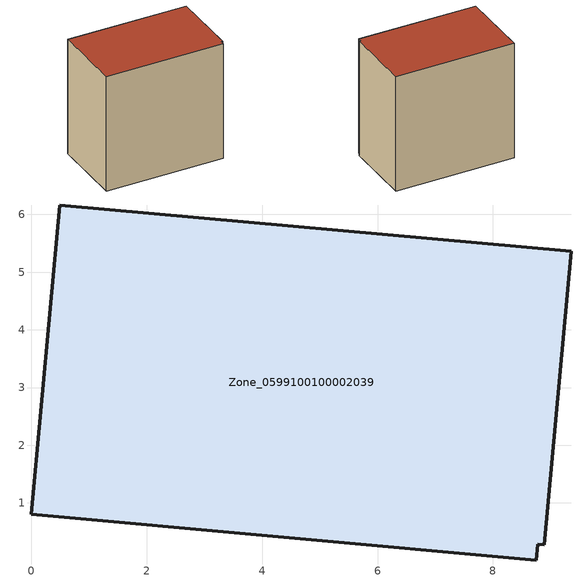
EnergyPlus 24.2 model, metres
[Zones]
Zone_0599100100002039
 floor ground (C_G): 0.49,6.16 9.35,5.36 8.89,0.28 8.78,0.28 8.75,0.01 0,0.8 z0
 wall outside (C_F): 9.35,5.36 0.49,6.16 0,0.8 8.75,0.01 8.78,0.28 8.89,0.28 9.35,5.36 z0:8.85
 roof outside (C_R): 8.75,0.01 8.78,0.28 8.89,0.28 9.35,5.36 0.49,6.16 0,0.8 z8.85
[BUILDING]
Pand.0599100100002039: North Axis=0; Terrain=City; Loads Convergence Tolerance Value=0.04; Temperature Convergence Tolerance Value=0.4; Solar Distribution=FullExterior; Maximum Number of Warmup Days=25; Minimum Number of Warmup Days=1
[Site:Location]
Rotterdam.The.Hague.AP_ZH_NLD Design_Conditions: Latitude=51.96; Longitude=4.45; Time Zone=1; Elevation=-4.5
[SITE:GROUNDTEMPERATURE:BUILDINGSURFACE]
18, 18, 18, 18, 18, 18, 18, 18, 18, 18, 18, 18
[MATERIAL] Thermal Absorptance=0.9; Solar Absorptance=0.7; Visible Absorptance=0.7
Name | Roughness | Thickness | Conductivity | Density | Specific Heat
G.TI.2006-2014 | MediumSmooth | 0.15 | 0.06 | 540 | 1210
F.TI.2006-2014 | Rough | 0.3 | 0.12 | 1920 | 840
R.TI.2006-2014 | MediumRough | 0.2 | 0.08 | 1500 | 1000
[CONSTRUCTION]
C_G: G.TI.2006-2014
C_F: F.TI.2006-2014
C_R: R.TI.2006-2014
[ZONE]
Zone_0599100100002039: Type=1; Multiplier=1; Ceiling Height=Autocalculate; Volume=Autocalculate; Floor Area=autocalculate; Part of Total Floor Area=Yes
[ZONEINFILTRATION:DESIGNFLOWRATE]
Infil_Zone_0599100100002039: Zone or ZoneList or Space or SpaceList=Zone_0599100100002039; Schedule=AlwaysOn; Design Flow Rate Calculation Method=Flow/Area; Flow Rate per Floor Area=0.0015; Constant Term Coefficient=1; Temperature Term Coefficient=0; Velocity Term Coefficient=0; Velocity Squared Term Coefficient=0
[HVACTEMPLATE:ZONE:IDEALLOADSAIRSYSTEM]
Zone_0599100100002039: Maximum Heating Supply Air Temperature=50; Minimum Cooling Supply Air Temperature=13; Maximum Heating Supply Air Humidity Ratio=0.0156; Minimum Cooling Supply Air Humidity Ratio=0.0077; Heating Limit=NoLimit; Cooling Limit=NoLimit; Dehumidification Control Type=ConstantSensibleHeatRatio; Cooling Sensible Heat Ratio=0.7; Dehumidification Setpoint=60; Humidification Control Type=None; Humidification Setpoint=30; Outdoor Air Method=None; Outdoor Air Flow Rate per Person=0.00944; Outdoor Air Flow Rate per Zone Floor Area=0; Outdoor Air Flow Rate per Zone=0; Demand Controlled Ventilation Type=None; Outdoor Air Economizer Type=NoEconomizer; Heat Recovery Type=None; Sensible Heat Recovery Effectiveness=0.7; Latent Heat Recovery Effectiveness=0.65
[ZONECONTROL:THERMOSTAT]
ThermostatControl_Zone_0599100100002039: Zone or ZoneList=Zone_0599100100002039; Control Type Schedule=DualSetpointControlType; Control 1=Thermostat_Zone_0599100100002039; Temperature Difference Between Cutout And Setpoint=0
[THERMOSTATSETPOINT:DUALSETPOINT]
Thermostat_Zone_0599100100002039: Heating Setpoint Temperature Schedule=HeatingSetpoint_Zone_0599100100002039; Cooling Setpoint Temperature Schedule=CoolingSetpoint_Zone_0599100100002039
[SCHEDULE:COMPACT]
HeatingSetpoint_Zone_0599100100002039: Through: 12/31, For: AllDays, Until: 24:00, 21
CoolingSetpoint_Zone_0599100100002039: Through: 12/31, For: AllDays, Until: 24:00, 24
DualSetpointControlType: Through: 12/31, For: AllDays, Until: 24:00, 4
AlwaysOn: Through: 12/31, For: AllDays, Until: 24:00, 1
